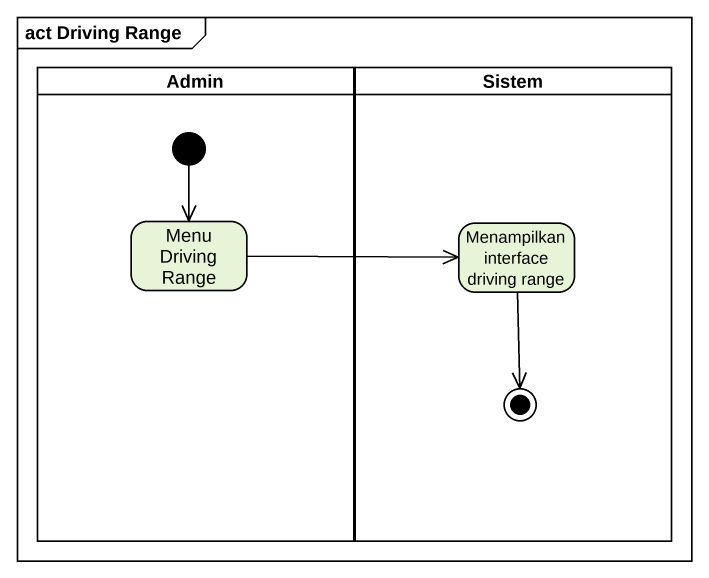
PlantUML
@startuml
mainframe act Driving Range
hide empty description
state Admin <<partition>> {
  state "Menu Driving Range" as Menu_Driving_Range
  [*] --> Menu_Driving_Range
}
state Sistem <<partition>> {
  state "Menampilkan interface driving range" as Menampilkan_interface
  Menampilkan_interface --> [*]
}
Menu_Driving_Range -right-> Menampilkan_interface
@enduml
